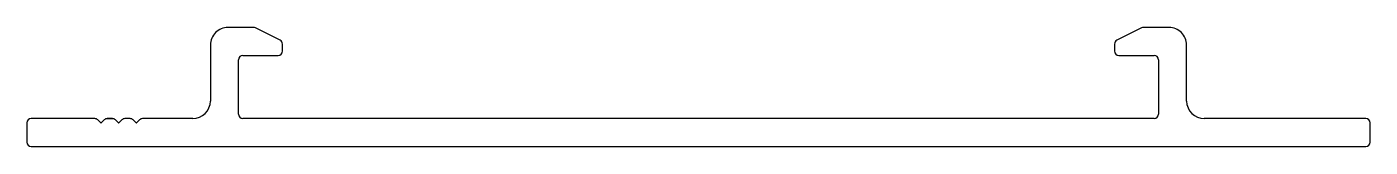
# Model space of a CAD drawing. Extents: x -38.1 to 38.1, y 0.5 to 7.3.
import ezdxf

# ---------------------------------------------------------------- set-up
doc = ezdxf.new("R2010")
doc.units = 0
doc.layers.get('0').update_dxf_attribs({"linetype": 'CONTINUOUS'})

msp = doc.modelspace()

# ---------------------------------------------------------------- linework, layer by layer
at = {"color": 7}
for p, q in [((-25.249, 7.308), (-26.691, 7.309)), ((-23.741, 6.583), (-25.137, 7.281)), ((25.132, 7.281), (23.736, 6.583)), ((26.687, 7.309), (25.244, 7.308)), ((-27.692, 6.309), (-27.692, 3.12)), ((-23.602, 5.97), (-23.602, 6.359)), ((23.598, 6.359), (23.598, 5.97)), ((27.688, 3.12), (27.688, 6.309)), ((-26.102, 2.37), (-26.102, 5.47)), ((-25.852, 5.72), (-23.852, 5.72)), ((23.848, 5.72), (25.848, 5.72)), ((26.098, 5.47), (26.098, 2.37)), ((-38.102, 1.87), (-38.102, 0.78)), ((-34.251, 2.12), (-37.852, 2.12)), ((-34.251, 2.12), (-34.251, 2.12)), ((-33.903, 1.876), (-34.074, 2.047)), ((-33.721, 2.047), (-33.892, 1.876)), ((-33.251, 2.12), (-33.544, 2.12)), ((-33.544, 2.12), (-33.251, 2.12)), ((-33.251, 2.12), (-33.544, 2.12)), ((-33.544, 2.12), (-33.251, 2.12)), ((-33.251, 2.12), (-33.544, 2.12)), ((-32.903, 1.876), (-33.074, 2.047)), ((-32.721, 2.047), (-32.892, 1.876)), ((-32.251, 2.12), (-32.544, 2.12)), ((-31.903, 1.876), (-32.074, 2.047)), ((-31.721, 2.047), (-31.892, 1.876)), ((-28.692, 2.12), (-31.544, 2.12)), ((25.848, 2.12), (-25.852, 2.12)), ((37.848, 2.12), (28.688, 2.12)), ((38.098, 0.78), (38.098, 1.87)), ((-37.852, 0.53), (37.848, 0.53))]:
    msp.add_line(p, q, dxfattribs=at)
for centre, radius, start, end in [((-26.692, 6.309), 1, 89.94276, 180), ((-25.249, 7.058), 0.25, 63.43495, 89.94276), ((25.244, 7.058), 0.25, 90.05724, 116.56505), ((26.688, 6.309), 1, 0, 90.05724), ((-23.852, 6.359), 0.25, 360, 63.43495), ((23.848, 6.359), 0.25, 116.56505, 180), ((-25.852, 5.47), 0.25, 90, 180), ((-23.852, 5.97), 0.25, 270, 0), ((23.848, 5.97), 0.25, 180, 270), ((25.848, 5.47), 0.25, 0, 90), ((-28.692, 3.12), 1, 270, 0), ((28.688, 3.12), 1, 180, 270), ((-25.852, 2.37), 0.25, 180, 270), ((25.848, 2.37), 0.25, 270, 0), ((-37.852, 1.87), 0.25, 90, 180), ((-34.251, 1.87), 0.25, 45, 90), ((-33.897, 1.881), 0.008, 225, 315), ((-33.544, 1.87), 0.25, 90, 135), ((-33.251, 1.87), 0.25, 45, 90), ((-32.897, 1.881), 0.008, 225, 315), ((-32.544, 1.87), 0.25, 90, 135), ((-32.251, 1.87), 0.25, 45, 90), ((-31.897, 1.881), 0.008, 225, 315), ((-31.544, 1.87), 0.25, 90, 135), ((37.848, 1.87), 0.25, 0, 90), ((-37.852, 0.78), 0.25, 180, 270), ((37.848, 0.78), 0.25, 270, 0)]:
    msp.add_arc(centre, radius, start, end, dxfattribs=at)

doc.saveas('drawing.dxf')
